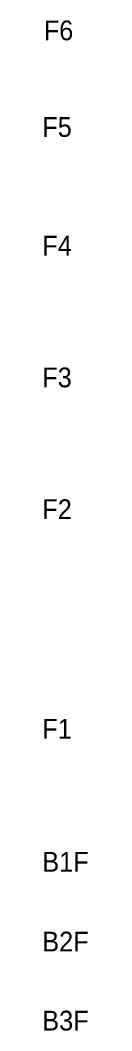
# Model space of a CAD drawing. Header units: millimetres. Extents: x 49323 to 538172, y -39336 to 181761.
# Drawn here: x 163758 to 165715, y -3844 to 42169 of the extents above; entities that cross this region are included whole.
import ezdxf

# ---------------------------------------------------------------- set-up
doc = ezdxf.new("R2010")
doc.units = ezdxf.units.MM
doc.layers.get('0').update_dxf_attribs({"lineweight": 20})
doc.styles.add('DrawingTitle', font='FRADM.TTF', dxfattribs={"width": 0.95})

msp = doc.modelspace()

# ---------------------------------------------------------------- texts
at = {"color": 1, "char_height": 900, "width": 4481.166, "attachment_point": 1, "style": 'DrawingTitle'}
for s, insert in [('F6', (163731, 42155.9)), ('F5', (163664.2, 37755.9)), ('F4', (163664.2, 32355.9)), ('F3', (163664.2, 26355.9)), ('F2', (163664.2, 20355.9))]:
    msp.add_mtext(s, dxfattribs=dict(at, insert=insert))
at = {"color": 1, "char_height": 900, "attachment_point": 1, "style": 'DrawingTitle'}
for s, insert in [('F1', (163664.2, 10355.9)), ('B1F', (163664.2, 4298.3)), ('B2F', (163664.2, 668.7)), ('B3F', (163664.2, -2931.3))]:
    msp.add_mtext_dynamic_manual_height_columns(s, width=4481.166, gutter_width=4500, heights=[0], dxfattribs=dict(at, insert=insert))

doc.saveas('drawing.dxf')
